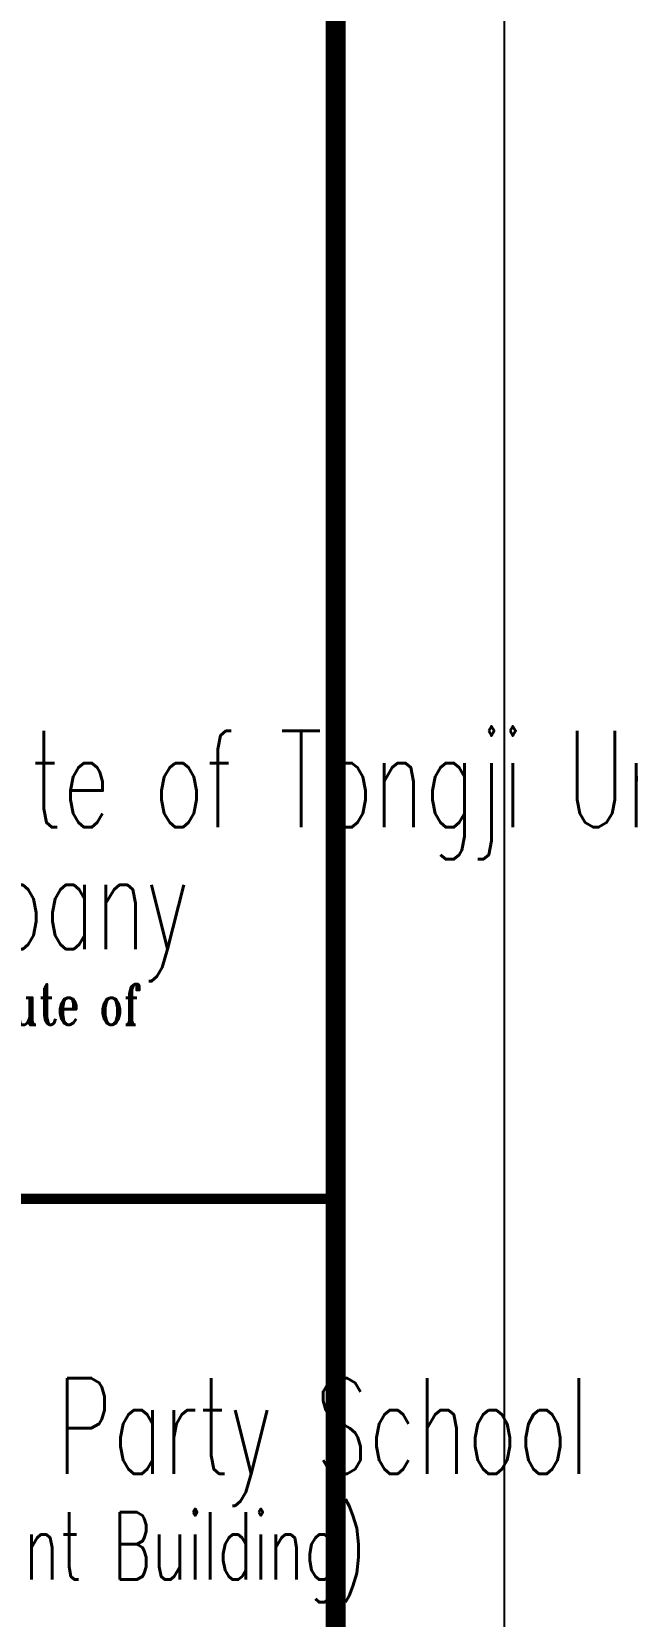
# Model space of a CAD drawing. Extents: x 68709 to 334654, y -65926 to 107615.
# Drawn here: x 242859 to 248150, y 24858 to 38932 of the extents above; entities that cross this region are included whole.
import ezdxf
from ezdxf.enums import TextEntityAlignment as Align

# ---------------------------------------------------------------- set-up
doc = ezdxf.new("R2010")
doc.units = 0
doc.header["$LTSCALE"] = 2000
doc.header["$MEASUREMENT"] = 0
doc.layers.get('0').update_dxf_attribs({"linetype": 'CONTINUOUS'})
doc.styles.add('0x_tk_A0_LIN$0$TKZ1_tjhts.shx', font='tjromant.shx', dxfattribs={"bigfont": 'tjhts.shx'})
doc.styles.add('TONGJI-FONT', font='simplex.shx', dxfattribs={"width": 0.65})

# ---------------------------------------------------------------- blocks, each defined once
blk = doc.blocks.new('0x_tk_A0_LIN$0$TJAD_TK_LOGO')
for s, height, style, width, p in [('Architectural Design & Research Institute of Tongji University', 0.258835, 'TONGJI-FONT', 0.65, (0.6, -0.4754)), ('Group Limited Company', 0.258835, 'TONGJI-FONT', 0.65, (0.6594, -0.8031)), ('Architectural Design & Research Institute of', 0.108983, '0x_tk_A0_LIN$0$TKZ1_tjhts.shx', 0.7, (0.6, -1.0814))]:
    blk.add_text(s, height=height, dxfattribs=dict(style=style, width=width)).set_placement(p, align=Align.MIDDLE_CENTER)
blk = doc.blocks.new('0x_tk_A0_LIN$0$TJAD_TK_A0')
blk.add_line((2162, -441.703), (2162, 399.297))
at = {"const_width": 1.2}
blk.add_lwpolyline([(2152, -431.703), (2152, 389.297), (998, 389.297), (998, -431.703)], close=True, dxfattribs=at)
at = {"const_width": 0.6}
blk.add_lwpolyline([(2072, -127.703), (2152, -127.703)], dxfattribs=at)
at = {"color": 1, "xscale": 22.02171320475958, "yscale": 22.02171320475958, "zscale": 22.02171320475958}
blk.add_blockref('0x_tk_A0_LIN$0$TJAD_TK_LOGO', (2098.787, -92.377), dxfattribs=at)
blk = doc.blocks.new('0x_tk_A0_LIN')
blk.add_blockref('0x_tk_A0_LIN$0$TJAD_TK_A0', (-973, 441.703))
at = {"color": 31, "style": 'TONGJI-FONT', "width": 0.65}
blk.add_text('Shanghai Municipal Party School Phase II Project', height=5.66667, dxfattribs=at).set_placement((1112.589, 297.72))
at = {"color": 1, "style": 'TONGJI-FONT', "width": 0.65}
blk.add_text('(Teaching Building, Student Building)', height=3.9987, dxfattribs=at).set_placement((1115.865, 291.455))

msp = doc.modelspace()

# ---------------------------------------------------------------- block references
at = {"xscale": 150, "yscale": 150, "zscale": 150}
msp.add_blockref('0x_tk_A0_LIN', (68709.2, -18534.8), dxfattribs=at)

doc.saveas('drawing.dxf')
